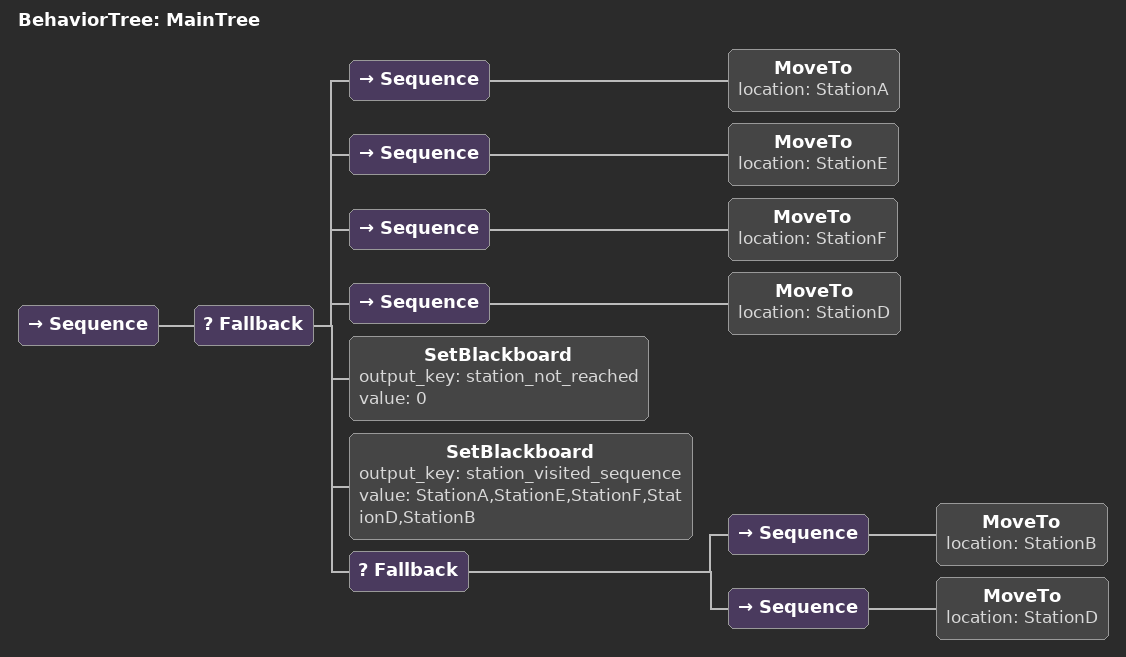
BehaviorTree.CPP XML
<root main_tree_to_execute = "MainTree">
    <BehaviorTree ID="MainTree">
        <Sequence>
            <Fallback>
                <Sequence>
                    <MoveTo location="StationA"/>
                </Sequence>
                <Sequence>
                    <MoveTo location="StationE"/>
                </Sequence>
                <Sequence>
                    <MoveTo location="StationF"/>
                </Sequence>
                <Sequence>
                    <MoveTo location="StationD"/>
                </Sequence>
                <SetBlackboard output_key="station_not_reached" value="0" />
                <SetBlackboard output_key="station_visited_sequence" value="StationA,StationE,StationF,StationD,StationB" />
                <Fallback>
                    <Sequence>
                        <MoveTo location="StationB"/>
                    </Sequence>
                    <Sequence>
                        <MoveTo location="StationD"/>
                    </Sequence>
                </Fallback>
            </Fallback>
        </Sequence>
    </BehaviorTree>
</root>
